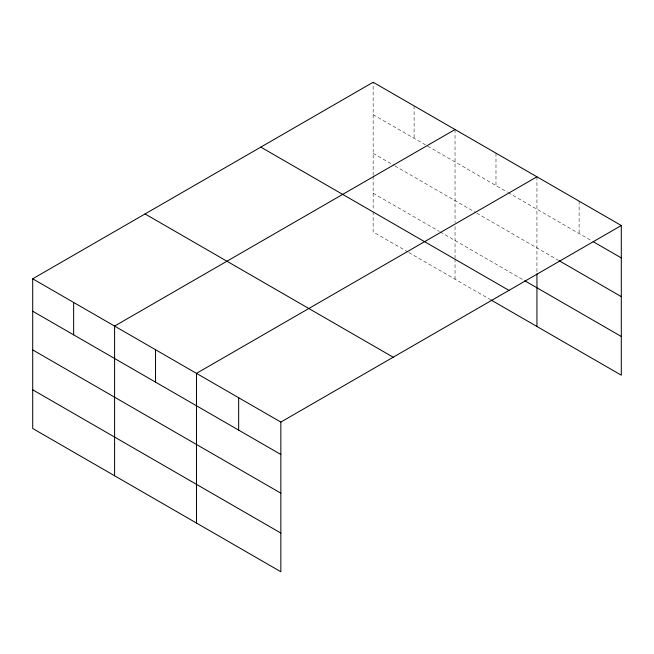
<?xml version="1.0" encoding="UTF-8"?>
<svg xmlns="http://www.w3.org/2000/svg" width="654" height="654" viewBox="0 0 654 654"><rect width="100%" height="100%" fill="white"/><g stroke="black" fill="none" stroke-linecap="round" stroke-linejoin="round"><path stroke-width="0.49" stroke-dasharray="3.27 2.45" d="M373.156 175.28L373.156 82.249M373.156 114.654L507.308 192.104M508.183 192.611L592.295 241.171M373.156 153.355L394.06 165.421M394.934 165.928L475.949 212.697M476.823 213.204L558.025 260.079M373.156 193.224L439.365 231.451M440.232 231.949L523.862 280.231M407.998 252.043L373.156 231.925L373.156 211.553M408.873 252.542L489.887 299.319M579.117 201.162L579.117 233.56M536.934 176.809L536.934 272.824M495.985 153.167L495.985 185.564M455.045 129.525L455.045 222.556M455.045 226.546L455.045 257.815M455.045 258.837L455.045 279.201M414.096 105.891L414.096 138.288M373.156 176.278L373.156 210.539"/><path stroke-width="0.98" d="M490.762 299.826L621.3 375.192L621.3 225.516L373.156 82.249L32.7 278.808L32.7 428.484L280.844 571.751L280.844 422.075L32.7 278.808M455.045 129.525L114.589 326.084L114.589 475.76M536.934 176.809L196.478 373.369L196.478 523.036M280.844 422.075L621.3 225.516M593.178 241.678L621.3 257.913M558.9 260.594L621.3 296.614M524.737 280.738L621.3 336.491M260.807 147.117L508.951 290.384M145.049 213.948L393.193 357.215M32.7 311.214L280.844 454.473M32.7 349.915L280.844 493.173M32.7 389.784L280.844 533.051M536.934 273.822L536.934 326.477M238.661 397.722L238.661 430.119M155.529 349.726L155.529 382.124M73.64 302.45L73.64 334.848"/></g></svg>
